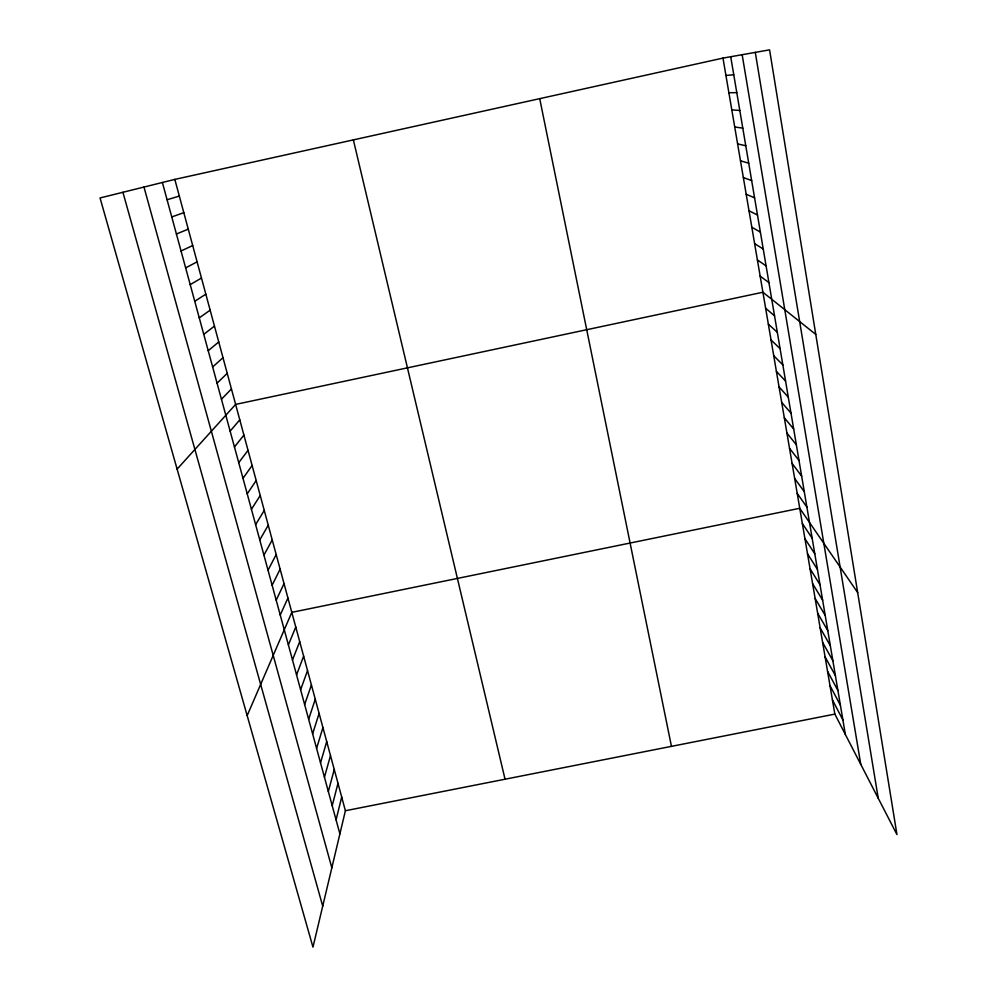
<?xml version="1.0" encoding="UTF-8"?>
<svg xmlns="http://www.w3.org/2000/svg" width="997" height="997" viewBox="0 0 997 997"><rect width="100%" height="100%" fill="white"/><g stroke="black" fill="none" stroke-linecap="round" stroke-linejoin="round"><path stroke-width="1.5" d="M174.824 179.398L345.398 810.735L312.971 947.15L100.049 197.954L174.824 179.398L722.975 58.1L769.584 49.85L896.951 834.564L834.85 714.101L722.975 58.1M336.064 819.846L341.697 797.064M332.213 805.713L337.983 783.318M328.337 791.506L334.244 769.497M324.436 777.211L330.493 755.601M320.523 762.842L326.717 741.631M316.585 748.398L322.928 727.573M312.622 733.867L319.102 713.453M308.646 719.248L315.276 699.246M304.633 704.543L311.413 684.964M300.608 689.762L307.537 670.607M296.558 674.894L303.636 656.163M292.482 659.952L299.711 641.644M288.382 644.909L295.76 627.051M247.169 715.597L291.797 612.357L799.744 508.283L857.669 592.567M280.244 615.024L287.921 598.038M276.194 600.169L284.033 583.631M272.131 585.239L280.12 569.137M268.031 570.222L276.181 554.569M263.918 555.13L272.231 539.925M259.781 539.938L268.243 525.207M255.618 524.659L264.242 510.402M251.431 509.305L260.229 495.509M247.219 493.851L256.179 480.529M242.994 478.311L252.116 465.474M238.732 462.683L248.016 450.345M234.445 446.968L243.904 435.116M230.145 431.153L239.779 419.812M177.117 469.113L235.616 404.408L762.904 292.233L815.77 334.431M221.446 399.261L231.429 388.93M217.059 383.172L227.229 373.352M212.648 366.983L222.992 357.699M208.223 350.707L218.742 341.946M203.749 334.331L214.455 326.106M199.263 317.869L210.155 310.179M194.751 301.293L205.831 294.165M190.215 284.619L201.469 278.051M185.641 267.857L197.094 261.85M181.043 250.982L192.695 245.549M176.419 234.008L188.259 229.148M171.771 216.935L183.809 212.66M167.085 199.761L179.323 196.073M345.398 810.735L834.85 714.101M725.941 75.473L733.755 74.75M728.882 92.733L736.783 92.659M731.81 109.907L739.799 110.455M734.727 126.968L742.79 128.152M737.618 143.929L745.768 145.736M740.497 160.791L748.722 163.209M743.351 177.566L751.663 180.582M746.192 194.228L754.579 197.842M749.021 210.803L757.483 215.003M751.825 227.279L760.375 232.064M754.617 243.654L763.241 249.026M757.396 259.943L766.082 265.875M760.163 276.132L768.924 282.625M765.634 308.235L774.544 315.837M768.351 324.15L777.324 332.3M771.042 339.977L780.09 348.651M773.734 355.705L782.844 364.914M776.401 371.358L785.574 381.091M779.056 386.911L788.303 397.167M781.685 402.389L790.995 413.144M784.315 417.768L793.687 429.034M786.92 433.059L796.366 444.836M789.512 448.276L799.021 460.539M792.092 463.406L801.663 476.155M794.659 478.448L804.28 491.683M797.214 493.403L806.897 507.112M802.348 523.525L812.156 538.181M804.928 538.679L814.798 553.821M807.508 553.759L817.428 569.362M810.062 568.739L820.045 584.803M812.605 583.644L822.637 600.169M815.122 598.462L825.217 615.436M817.64 613.205L827.784 630.615M820.145 627.861L830.339 645.72M822.625 642.429L832.881 660.724M825.092 656.923L835.411 675.654M827.56 671.342L837.916 690.485M830.003 685.674L840.409 705.24M832.433 699.931L842.889 719.909M122.918 192.284L322.716 906.123M143.979 187.05L331.827 867.789M162.374 182.476L339.89 833.903M353.362 139.879L505.043 779.218M539.713 98.641L671.455 746.367M730.714 56.729L845.356 734.502M742.154 54.698L860.772 764.387M755.29 52.38L878.232 798.248"/></g></svg>
